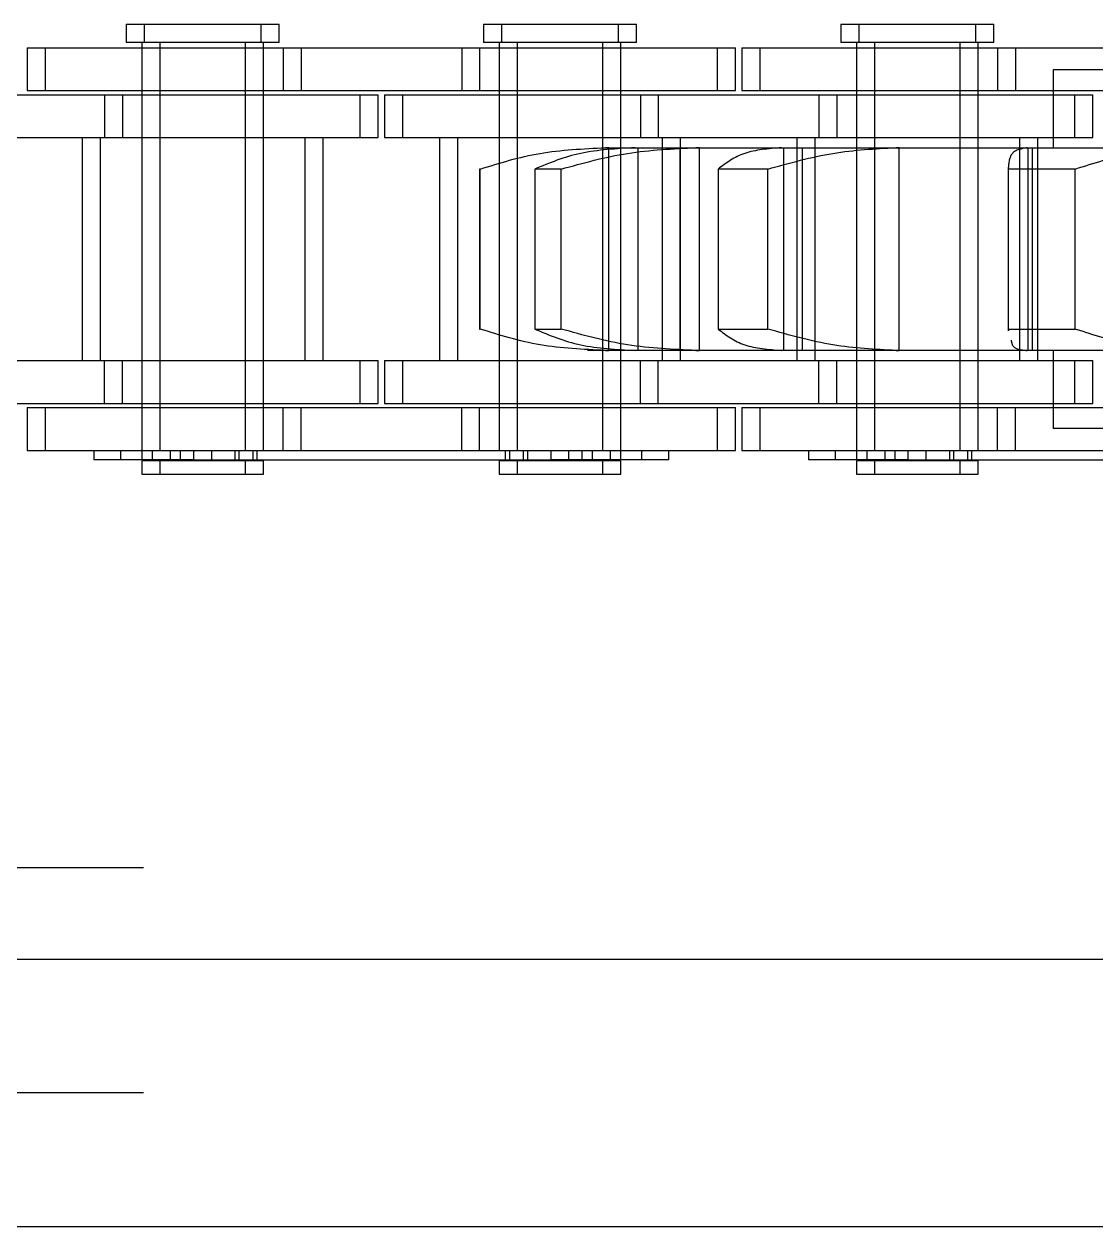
# Model space of a CAD drawing. Header units: metres. Extents: x 0 to 21025, y 0 to 14850.
# Drawn here: x 4816.9 to 4855, y 9046.62 to 9089.38 of the extents above; entities that cross this region are included whole.
import ezdxf

# ---------------------------------------------------------------- set-up
doc = ezdxf.new("R2010")
doc.units = ezdxf.units.M
doc.header["$LTSCALE"] = 25
doc.linetypes.add('HIDDEN2', pattern=[4.7625, 3.175, -1.5875])
doc.layers.add('SL4', color=4, linetype='Continuous')
doc.layers.add('ST1', color=7, linetype='HIDDEN2')

msp = doc.modelspace()

# ---------------------------------------------------------------- linework, layer by layer
at = {"layer": 'SL4'}
for p, q in [((4210.539, 9056.144), (5535.514, 9056.144)), ((5535.514, 9046.619), (4210.539, 9046.619))]:
    msp.add_line(p, q, dxfattribs=at)
at = {"layer": 'ST1'}
for p, q in [((4820.53, 9089.384), (4825.327, 9089.384)), ((4820.53, 9089.384), (4820.53, 9088.725)), ((4821.17, 9089.384), (4821.17, 9088.725)), ((4825.327, 9089.384), (4825.967, 9089.384)), ((4825.327, 9088.725), (4825.327, 9089.384)), ((4825.967, 9088.725), (4825.967, 9089.384)), ((4833.23, 9089.384), (4838.027, 9089.384)), ((4833.23, 9089.384), (4833.23, 9088.725)), ((4833.87, 9089.384), (4833.87, 9088.725)), ((4838.027, 9089.384), (4838.667, 9089.384)), ((4838.027, 9088.725), (4838.027, 9089.384)), ((4838.667, 9088.725), (4838.667, 9089.384)), ((4845.93, 9089.384), (4850.727, 9089.384)), ((4845.93, 9089.384), (4845.93, 9088.725)), ((4846.57, 9089.384), (4846.57, 9088.725)), ((4850.727, 9089.384), (4851.367, 9089.384)), ((4850.727, 9088.725), (4850.727, 9089.384)), ((4851.367, 9088.725), (4851.367, 9089.384)), ((4817.009, 9088.541), (4826.104, 9088.541)), ((4817.009, 9088.541), (4817.009, 9087.021)), ((4817.648, 9088.541), (4817.648, 9087.021)), ((4825.327, 9088.725), (4820.53, 9088.725)), ((4821.084, 9088.725), (4821.084, 9074.227)), ((4821.084, 9088.541), (4821.084, 9087.021)), ((4821.723, 9088.725), (4821.723, 9074.227)), ((4821.723, 9088.541), (4821.723, 9087.021)), ((4824.774, 9074.227), (4824.774, 9088.725)), ((4824.774, 9087.021), (4824.774, 9088.541)), ((4825.967, 9088.725), (4825.327, 9088.725)), ((4825.413, 9074.227), (4825.413, 9088.725)), ((4825.413, 9087.021), (4825.413, 9088.541)), ((4826.104, 9088.541), (4826.104, 9087.021)), ((4826.104, 9088.541), (4832.454, 9088.541)), ((4826.743, 9088.541), (4826.743, 9087.021)), ((4832.454, 9088.541), (4832.454, 9087.021)), ((4832.454, 9088.541), (4841.549, 9088.541)), ((4833.093, 9088.541), (4833.093, 9087.021)), ((4838.027, 9088.725), (4833.23, 9088.725)), ((4833.784, 9088.725), (4833.784, 9074.227)), ((4833.784, 9088.541), (4833.784, 9087.021)), ((4834.423, 9088.725), (4834.423, 9074.227)), ((4834.423, 9088.541), (4834.423, 9087.021)), ((4837.474, 9074.227), (4837.474, 9088.725)), ((4837.474, 9087.021), (4837.474, 9088.541)), ((4838.667, 9088.725), (4838.027, 9088.725)), ((4838.113, 9074.227), (4838.113, 9088.725)), ((4838.113, 9087.021), (4838.113, 9088.541)), ((4841.549, 9088.541), (4842.188, 9088.541)), ((4841.549, 9087.021), (4841.549, 9088.541)), ((4842.188, 9087.021), (4842.188, 9088.541)), ((4842.409, 9088.541), (4851.504, 9088.541)), ((4842.409, 9088.541), (4842.409, 9087.021)), ((4843.048, 9088.541), (4843.048, 9087.021)), ((4850.727, 9088.725), (4845.93, 9088.725)), ((4846.484, 9088.725), (4846.484, 9074.227)), ((4846.484, 9088.541), (4846.484, 9087.021)), ((4847.123, 9088.725), (4847.123, 9074.227)), ((4847.123, 9088.541), (4847.123, 9087.021)), ((4850.174, 9074.227), (4850.174, 9088.725)), ((4850.174, 9087.021), (4850.174, 9088.541)), ((4851.367, 9088.725), (4850.727, 9088.725)), ((4850.813, 9074.227), (4850.813, 9088.725)), ((4850.813, 9087.021), (4850.813, 9088.541)), ((4851.504, 9088.541), (4851.504, 9087.021)), ((4851.504, 9088.541), (4857.854, 9088.541)), ((4852.143, 9088.541), (4852.143, 9087.021)), ((4853.483, 9087.759), (4853.483, 9084.989)), ((4892.571, 9087.759), (4853.483, 9087.759)), ((4813.404, 9086.869), (4819.754, 9086.869)), ((4817.009, 9087.021), (4826.104, 9087.021)), ((4819.754, 9086.869), (4819.754, 9085.349)), ((4819.754, 9086.869), (4828.849, 9086.869)), ((4820.393, 9086.869), (4820.393, 9085.349)), ((4821.084, 9086.869), (4821.084, 9085.349)), ((4821.723, 9086.869), (4821.723, 9085.349)), ((4824.774, 9085.349), (4824.774, 9086.869)), ((4825.413, 9085.349), (4825.413, 9086.869)), ((4826.104, 9087.021), (4832.454, 9087.021)), ((4828.849, 9086.869), (4829.488, 9086.869)), ((4828.849, 9085.349), (4828.849, 9086.869)), ((4829.488, 9085.349), (4829.488, 9086.869)), ((4829.709, 9086.869), (4838.804, 9086.869)), ((4829.709, 9086.869), (4829.709, 9085.349)), ((4830.348, 9086.869), (4830.348, 9085.349)), ((4832.454, 9087.021), (4841.549, 9087.021)), ((4833.784, 9086.869), (4833.784, 9085.349)), ((4834.423, 9086.869), (4834.423, 9085.349)), ((4837.474, 9085.349), (4837.474, 9086.869)), ((4838.113, 9085.349), (4838.113, 9086.869)), ((4838.804, 9086.869), (4838.804, 9085.349)), ((4838.804, 9086.869), (4845.154, 9086.869)), ((4839.443, 9086.869), (4839.443, 9085.349)), ((4841.549, 9087.021), (4842.188, 9087.021)), ((4842.409, 9087.021), (4851.504, 9087.021)), ((4845.154, 9086.869), (4845.154, 9085.349)), ((4845.154, 9086.869), (4854.249, 9086.869)), ((4845.793, 9086.869), (4845.793, 9085.349)), ((4846.484, 9086.869), (4846.484, 9085.349)), ((4847.123, 9086.869), (4847.123, 9085.349)), ((4850.174, 9085.349), (4850.174, 9086.869)), ((4850.813, 9085.349), (4850.813, 9086.869)), ((4851.504, 9087.021), (4857.854, 9087.021)), ((4854.249, 9086.869), (4854.888, 9086.869)), ((4854.249, 9085.349), (4854.249, 9086.869)), ((4854.888, 9085.349), (4854.888, 9086.869)), ((4813.404, 9085.349), (4819.754, 9085.349)), ((4818.969, 9085.349), (4818.969, 9077.419)), ((4819.608, 9085.349), (4819.608, 9077.419)), ((4819.754, 9085.349), (4828.849, 9085.349)), ((4821.084, 9085.349), (4821.084, 9077.419)), ((4821.723, 9085.349), (4821.723, 9077.419)), ((4824.774, 9077.419), (4824.774, 9085.349)), ((4825.413, 9077.419), (4825.413, 9085.349)), ((4826.889, 9077.419), (4826.889, 9085.349)), ((4827.528, 9077.419), (4827.528, 9085.349)), ((4828.849, 9085.349), (4829.488, 9085.349)), ((4829.709, 9085.349), (4838.804, 9085.349)), ((4831.669, 9085.349), (4831.669, 9077.419)), ((4832.308, 9085.349), (4832.308, 9077.419)), ((4833.784, 9085.349), (4833.784, 9077.419)), ((4834.423, 9085.349), (4834.423, 9077.419)), ((4837.474, 9077.419), (4837.474, 9085.349)), ((4838.113, 9077.419), (4838.113, 9085.349)), ((4838.804, 9085.349), (4845.154, 9085.349)), ((4839.589, 9077.419), (4839.589, 9085.349)), ((4840.228, 9077.419), (4840.228, 9085.349)), ((4844.369, 9085.349), (4844.369, 9077.419)), ((4845.008, 9085.349), (4845.008, 9077.419)), ((4845.154, 9085.349), (4854.249, 9085.349)), ((4846.484, 9085.349), (4846.484, 9077.419)), ((4847.123, 9085.349), (4847.123, 9077.419)), ((4850.174, 9077.419), (4850.174, 9085.349)), ((4850.813, 9077.419), (4850.813, 9085.349)), ((4852.289, 9077.419), (4852.289, 9085.349)), ((4852.928, 9077.419), (4852.928, 9085.349)), ((4854.249, 9085.349), (4854.888, 9085.349)), ((4837.419, 9084.989), (4837.56, 9084.989)), ((4837.56, 9084.989), (4837.686, 9084.989)), ((4837.686, 9084.989), (4837.56, 9084.989)), ((4837.686, 9077.779), (4837.686, 9084.989)), ((4837.686, 9084.989), (4838.617, 9084.989)), ((4838.617, 9084.989), (4840.781, 9084.989)), ((4838.726, 9077.779), (4838.726, 9084.989)), ((4840.224, 9077.779), (4840.224, 9084.989)), ((4840.781, 9084.989), (4840.91, 9084.989)), ((4840.91, 9084.989), (4840.781, 9084.989)), ((4840.91, 9077.779), (4840.91, 9084.989)), ((4840.91, 9084.989), (4843.823, 9084.989)), ((4843.823, 9084.989), (4847.892, 9084.989)), ((4843.902, 9077.779), (4843.902, 9084.989)), ((4844.571, 9077.779), (4844.571, 9084.989)), ((4847.892, 9084.989), (4848.007, 9084.989)), ((4848.007, 9084.989), (4847.892, 9084.989)), ((4848.007, 9077.779), (4848.007, 9084.989)), ((4848.007, 9084.989), (4852.553, 9084.989)), ((4852.553, 9084.989), (4858.034, 9084.989)), ((4852.591, 9077.779), (4852.591, 9084.989)), ((4852.741, 9077.779), (4852.741, 9084.989)), ((4833.11, 9084.227), (4833.087, 9084.227)), ((4833.087, 9084.227), (4833.087, 9078.541)), ((4833.11, 9078.541), (4833.11, 9084.227)), ((4835.987, 9084.227), (4835.048, 9084.227)), ((4835.048, 9084.227), (4835.048, 9078.541)), ((4835.987, 9078.541), (4835.987, 9084.227)), ((4843.331, 9084.227), (4841.567, 9084.227)), ((4841.567, 9084.227), (4841.567, 9078.541)), ((4843.331, 9078.541), (4843.331, 9084.227)), ((4851.879, 9084.284), (4851.879, 9078.483)), ((4854.256, 9084.227), (4851.881, 9084.227)), ((4851.881, 9084.227), (4851.881, 9078.541)), ((4854.256, 9078.541), (4854.256, 9084.227)), ((4833.087, 9078.541), (4833.11, 9078.541)), ((4835.048, 9078.541), (4835.987, 9078.541)), ((4841.567, 9078.541), (4843.331, 9078.541)), ((4851.881, 9078.541), (4854.256, 9078.541)), ((4851.881, 9078.541), (4851.896, 9078.483)), ((4836.923, 9077.788), (4837.419, 9077.779)), ((4837.56, 9077.779), (4837.419, 9077.779)), ((4837.686, 9077.779), (4837.56, 9077.779)), ((4837.56, 9077.779), (4837.686, 9077.779)), ((4838.617, 9077.779), (4837.686, 9077.779)), ((4840.781, 9077.779), (4838.617, 9077.779)), ((4840.91, 9077.779), (4840.781, 9077.779)), ((4840.781, 9077.779), (4840.91, 9077.779)), ((4843.823, 9077.779), (4840.91, 9077.779)), ((4847.892, 9077.779), (4843.823, 9077.779)), ((4848.007, 9077.779), (4847.892, 9077.779)), ((4847.892, 9077.779), (4848.007, 9077.779)), ((4852.553, 9077.779), (4848.007, 9077.779)), ((4858.034, 9077.779), (4852.553, 9077.779)), ((4853.483, 9077.779), (4853.483, 9075.009)), ((4813.404, 9077.419), (4819.754, 9077.419)), ((4819.754, 9075.899), (4819.754, 9077.419)), ((4819.754, 9077.419), (4828.849, 9077.419)), ((4820.393, 9075.899), (4820.393, 9077.419)), ((4821.084, 9077.419), (4821.084, 9075.899)), ((4821.723, 9077.419), (4821.723, 9075.899)), ((4824.774, 9075.899), (4824.774, 9077.419)), ((4825.413, 9075.899), (4825.413, 9077.419)), ((4828.849, 9077.419), (4829.488, 9077.419)), ((4828.849, 9075.899), (4828.849, 9077.419)), ((4829.488, 9075.899), (4829.488, 9077.419)), ((4829.709, 9077.419), (4838.804, 9077.419)), ((4829.709, 9077.419), (4829.709, 9075.899)), ((4830.348, 9077.419), (4830.348, 9075.899)), ((4833.784, 9077.419), (4833.784, 9075.899)), ((4834.423, 9077.419), (4834.423, 9075.899)), ((4837.474, 9075.899), (4837.474, 9077.419)), ((4838.113, 9075.899), (4838.113, 9077.419)), ((4838.804, 9075.899), (4838.804, 9077.419)), ((4838.804, 9077.419), (4845.154, 9077.419)), ((4839.443, 9075.899), (4839.443, 9077.419)), ((4845.154, 9075.899), (4845.154, 9077.419)), ((4845.154, 9077.419), (4854.249, 9077.419)), ((4845.793, 9075.899), (4845.793, 9077.419)), ((4846.484, 9077.419), (4846.484, 9075.899)), ((4847.123, 9077.419), (4847.123, 9075.899)), ((4850.174, 9075.899), (4850.174, 9077.419)), ((4850.813, 9075.899), (4850.813, 9077.419)), ((4854.249, 9077.419), (4854.888, 9077.419)), ((4854.249, 9075.899), (4854.249, 9077.419)), ((4854.888, 9075.899), (4854.888, 9077.419)), ((4813.404, 9075.899), (4819.754, 9075.899)), ((4817.009, 9075.747), (4826.104, 9075.747)), ((4817.009, 9075.747), (4817.009, 9074.227)), ((4817.648, 9075.747), (4817.648, 9074.227)), ((4819.754, 9075.899), (4828.849, 9075.899)), ((4821.084, 9075.747), (4821.084, 9073.894)), ((4821.723, 9075.747), (4821.723, 9074.227)), ((4824.774, 9074.227), (4824.774, 9075.747)), ((4825.413, 9074.227), (4825.413, 9075.747)), ((4826.104, 9074.227), (4826.104, 9075.747)), ((4826.104, 9075.747), (4832.454, 9075.747)), ((4826.743, 9074.227), (4826.743, 9075.747)), ((4828.849, 9075.899), (4829.488, 9075.899)), ((4829.709, 9075.899), (4838.804, 9075.899)), ((4832.454, 9074.227), (4832.454, 9075.747)), ((4832.454, 9075.747), (4841.549, 9075.747)), ((4833.093, 9074.227), (4833.093, 9075.747)), ((4833.784, 9075.747), (4833.784, 9074.227)), ((4834.423, 9075.747), (4834.423, 9074.227)), ((4837.474, 9074.227), (4837.474, 9075.747)), ((4838.113, 9073.894), (4838.113, 9075.747)), ((4838.804, 9075.899), (4845.154, 9075.899)), ((4841.549, 9075.747), (4842.188, 9075.747)), ((4841.549, 9074.227), (4841.549, 9075.747)), ((4842.188, 9074.227), (4842.188, 9075.747)), ((4842.409, 9075.747), (4851.504, 9075.747)), ((4842.409, 9075.747), (4842.409, 9074.227)), ((4843.048, 9075.747), (4843.048, 9074.227)), ((4845.154, 9075.899), (4854.249, 9075.899)), ((4846.484, 9075.747), (4846.484, 9073.894)), ((4847.123, 9075.747), (4847.123, 9074.227)), ((4850.174, 9074.227), (4850.174, 9075.747)), ((4850.813, 9074.227), (4850.813, 9075.747)), ((4851.504, 9074.227), (4851.504, 9075.747)), ((4851.504, 9075.747), (4857.854, 9075.747)), ((4852.143, 9074.227), (4852.143, 9075.747)), ((4854.249, 9075.899), (4854.888, 9075.899)), ((4892.571, 9075.009), (4853.483, 9075.009)), ((4817.009, 9074.227), (4826.104, 9074.227)), ((4819.377, 9074.227), (4819.377, 9073.894)), ((4822.929, 9073.894), (4819.377, 9073.894)), ((4820.337, 9073.894), (4820.337, 9074.227)), ((4821.453, 9074.227), (4821.453, 9073.858)), ((4822.092, 9074.227), (4822.092, 9073.858)), ((4822.461, 9073.894), (4822.461, 9074.227)), ((4822.929, 9073.894), (4822.929, 9074.227)), ((4822.929, 9073.894), (4835.629, 9073.894)), ((4823.568, 9073.894), (4823.568, 9074.227)), ((4824.405, 9073.858), (4824.405, 9074.227)), ((4824.548, 9073.894), (4824.548, 9074.227)), ((4825.044, 9073.858), (4825.044, 9074.227)), ((4825.187, 9073.894), (4825.187, 9074.227)), ((4826.104, 9074.227), (4832.454, 9074.227)), ((4832.454, 9074.227), (4841.549, 9074.227)), ((4834.01, 9073.894), (4834.01, 9074.227)), ((4834.153, 9074.227), (4834.153, 9073.858)), ((4834.649, 9073.894), (4834.649, 9074.227)), ((4834.792, 9074.227), (4834.792, 9073.858)), ((4835.629, 9073.894), (4835.629, 9074.227)), ((4838.86, 9073.894), (4835.629, 9073.894)), ((4836.268, 9073.894), (4836.268, 9074.227)), ((4836.736, 9073.894), (4836.736, 9074.227)), ((4837.105, 9073.858), (4837.105, 9074.227)), ((4837.744, 9073.858), (4837.744, 9074.227)), ((4838.86, 9073.894), (4838.86, 9074.227)), ((4839.82, 9073.894), (4838.86, 9073.894)), ((4839.82, 9073.894), (4839.82, 9074.227)), ((4841.549, 9074.227), (4842.188, 9074.227)), ((4842.409, 9074.227), (4851.504, 9074.227)), ((4844.777, 9074.227), (4844.777, 9073.894)), ((4848.329, 9073.894), (4844.777, 9073.894)), ((4845.737, 9073.894), (4845.737, 9074.227)), ((4846.853, 9074.227), (4846.853, 9073.858)), ((4847.492, 9074.227), (4847.492, 9073.858)), ((4847.861, 9073.894), (4847.861, 9074.227)), ((4848.329, 9073.894), (4848.329, 9074.227)), ((4848.329, 9073.894), (4861.029, 9073.894)), ((4848.968, 9073.894), (4848.968, 9074.227)), ((4849.805, 9073.858), (4849.805, 9074.227)), ((4849.948, 9073.894), (4849.948, 9074.227)), ((4850.444, 9073.858), (4850.444, 9074.227)), ((4850.587, 9073.894), (4850.587, 9074.227)), ((4851.504, 9074.227), (4857.854, 9074.227)), ((4824.774, 9073.858), (4821.084, 9073.858)), ((4821.084, 9073.858), (4821.084, 9073.384)), ((4821.723, 9073.858), (4821.723, 9073.384)), ((4825.413, 9073.858), (4824.774, 9073.858)), ((4824.774, 9073.384), (4824.774, 9073.858)), ((4825.413, 9073.384), (4825.413, 9073.858)), ((4837.474, 9073.858), (4833.784, 9073.858)), ((4833.784, 9073.858), (4833.784, 9073.384)), ((4834.423, 9073.858), (4834.423, 9073.384)), ((4838.113, 9073.858), (4837.474, 9073.858)), ((4837.474, 9073.384), (4837.474, 9073.858)), ((4838.113, 9073.384), (4838.113, 9073.858)), ((4850.174, 9073.858), (4846.484, 9073.858)), ((4846.484, 9073.858), (4846.484, 9073.384)), ((4847.123, 9073.858), (4847.123, 9073.384)), ((4850.813, 9073.858), (4850.174, 9073.858)), ((4850.174, 9073.384), (4850.174, 9073.858)), ((4850.813, 9073.384), (4850.813, 9073.858)), ((4821.084, 9073.384), (4824.774, 9073.384)), ((4824.774, 9073.384), (4825.413, 9073.384)), ((4833.784, 9073.384), (4837.474, 9073.384)), ((4837.474, 9073.384), (4838.113, 9073.384)), ((4846.484, 9073.384), (4850.174, 9073.384)), ((4850.174, 9073.384), (4850.813, 9073.384)), ((5535.514, 9059.381), (4210.539, 9059.381)), ((4210.539, 9056.144), (5535.514, 9056.144)), ((5535.514, 9051.381), (4210.539, 9051.381))]:
    msp.add_line(p, q, dxfattribs=at)
for points, knots in [([(4833.11, 9084.227), (4833.804, 9084.443), (4835.191, 9084.875), (4836.77, 9084.951), (4837.56, 9084.989)], [0, 0, 0, 0, 0.500133, 1, 1, 1, 1]), ([(4838.617, 9084.989), (4837.949, 9084.951), (4836.613, 9084.875), (4835.57, 9084.443), (4835.048, 9084.227)], [0, 0, 0, 0, 0.499459, 1, 1, 1, 1]), ([(4835.987, 9084.227), (4836.769, 9084.443), (4838.332, 9084.875), (4839.965, 9084.951), (4840.781, 9084.989)], [0, 0, 0, 0, 0.500152, 1, 1, 1, 1]), ([(4843.823, 9084.989), (4843.358, 9084.951), (4842.427, 9084.875), (4841.854, 9084.443), (4841.567, 9084.227)], [0, 0, 0, 0, 0.49948, 1, 1, 1, 1]), ([(4843.331, 9084.227), (4844.107, 9084.443), (4845.659, 9084.875), (4847.148, 9084.951), (4847.892, 9084.989)], [0, 0, 0, 0, 0.5005288, 1, 1, 1, 1]), ([(4852.553, 9084.989), (4852.346, 9084.951), (4851.931, 9084.875), (4851.898, 9084.443), (4851.881, 9084.227)], [0, 0, 0, 0, 0.499427, 1, 1, 1, 1]), ([(4854.256, 9084.227), (4854.933, 9084.443), (4856.286, 9084.875), (4857.452, 9084.951), (4858.034, 9084.989)], [0, 0, 0, 0, 0.500514, 1, 1, 1, 1]), ([(4837.56, 9077.779), (4836.772, 9077.816), (4835.192, 9077.892), (4833.805, 9078.324), (4833.11, 9078.541)], [0, 0, 0, 0, 0.4990975, 1, 1, 1, 1]), ([(4835.048, 9078.541), (4835.57, 9078.324), (4836.613, 9077.892), (4837.949, 9077.816), (4838.617, 9077.779)], [0, 0, 0, 0, 0.500534, 1, 1, 1, 1]), ([(4840.781, 9077.779), (4839.966, 9077.816), (4838.333, 9077.892), (4836.77, 9078.324), (4835.987, 9078.541)], [0, 0, 0, 0, 0.499124, 1, 1, 1, 1]), ([(4841.567, 9078.541), (4841.854, 9078.324), (4842.427, 9077.892), (4843.358, 9077.816), (4843.823, 9077.779)], [0, 0, 0, 0, 0.500513, 1, 1, 1, 1]), ([(4847.892, 9077.779), (4847.148, 9077.816), (4845.659, 9077.892), (4844.107, 9078.324), (4843.331, 9078.541)], [0, 0, 0, 0, 0.499464, 1, 1, 1, 1]), ([(4858.034, 9077.779), (4857.452, 9077.816), (4856.286, 9077.892), (4854.933, 9078.324), (4854.256, 9078.541)], [0, 0, 0, 0, 0.499479, 1, 1, 1, 1]), ([(4851.984, 9078.144), (4851.994, 9078.086), (4852.038, 9077.828), (4852.328, 9077.8), (4852.553, 9077.779)], [0, 0, 0, 0, 0.226088, 1, 1, 1, 1])]:
    msp.add_open_spline(points, degree=3, knots=knots, dxfattribs=at)

doc.saveas('drawing.dxf')
